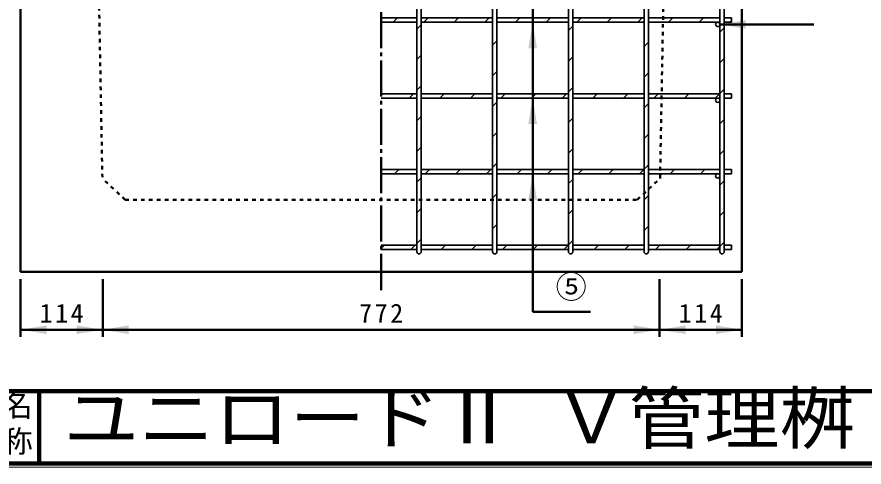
# Model space of a CAD drawing. Units: millimetres, scale not verified. Extents: x 100 to 4105, y 100 to 2870.
# Drawn here: x 1949 to 3124, y 100 to 724 of the extents above; entities that cross this region are included whole.
import ezdxf
from ezdxf.enums import TextEntityAlignment as Align

# ---------------------------------------------------------------- set-up
doc = ezdxf.new("R2010")
doc.units = ezdxf.units.MM
doc.header["$LTSCALE"] = 5
doc.linetypes.add('USER1', pattern=[13.4, 10, -1.2, 1, -1.2])
doc.linetypes.add('USER2', pattern=[2.2, 1, -1.2])
doc.layers.add('V-nasSTD', color=7, linetype='Continuous', lineweight=35)
doc.styles.add('ＭＳ ゴシック', font='')
doc.styles.get('ＭＳ ゴシック').set_extended_font_data('MS Gothic')

msp = doc.modelspace()

# ---------------------------------------------------------------- hatches: boundary and pattern name
at = {"layer": 'V-nasSTD'}
for points in [[(2959.606, 719.244), (2923.606, 713.244), (2959.606, 707.244)], [(2658.106, 680.244), (2664.106, 716.244), (2670.106, 680.244)], [(2658.106, 575.244), (2664.106, 611.244), (2670.106, 575.244)], [(2658.106, 470.244), (2664.106, 506.244), (2670.106, 470.244)], [(1990.106, 296.244), (1954.106, 290.244), (1990.106, 284.244)], [(2032.106, 284.244), (2068.106, 290.244), (2032.106, 296.244)], [(2104.106, 296.244), (2068.106, 290.244), (2104.106, 284.244)], [(2804.106, 284.244), (2840.106, 290.244), (2804.106, 296.244)], [(2876.106, 296.244), (2840.106, 290.244), (2876.106, 284.244)], [(2918.106, 284.244), (2954.106, 290.244), (2918.106, 296.244)]]:
    msp.add_hatch(color=256, dxfattribs=at).paths.add_polyline_path(points)

# ---------------------------------------------------------------- linework, layer by layer
at = {"layer": 'V-nasSTD', "linetype": 'USER1', "lineweight": 50}
msp.add_line((2454.106, 345.244), (2454.106, 1511.244), dxfattribs=at)
at = {"layer": 'V-nasSTD', "lineweight": 50}
for p, q in [((1954.106, 1310.244), (1954.106, 370.244)), ((2954.106, 1310.244), (2954.106, 370.244)), ((2664.106, 315.244), (2664.106, 1276.244)), ((2923.606, 713.244), (3054.106, 713.244)), ((1954.106, 370.244), (2954.106, 370.244)), ((1954.106, 360.244), (1954.106, 280.244)), ((2068.106, 360.244), (2068.106, 280.244)), ((2840.106, 360.244), (2840.106, 280.244)), ((2954.106, 360.244), (2954.106, 280.244)), ((2664.106, 315.244), (2744.106, 315.244)), ((1954.106, 290.244), (2068.106, 290.244)), ((2068.106, 290.244), (2840.106, 290.244)), ((2840.106, 290.244), (2954.106, 290.244))]:
    msp.add_line(p, q, dxfattribs=at)
at = {"layer": 'V-nasSTD'}
for p, q in [((2503.606, 1288.244), (2503.606, 398.244)), ((2509.606, 1288.244), (2509.606, 398.244)), ((2608.606, 1288.244), (2608.606, 398.244)), ((2614.606, 1288.244), (2614.606, 398.244)), ((2713.606, 1288.244), (2713.606, 398.244)), ((2719.606, 1288.244), (2719.606, 398.244)), ((2818.606, 1288.244), (2818.606, 398.244)), ((2824.606, 1288.244), (2824.606, 398.244)), ((2923.606, 1288.244), (2923.606, 398.244)), ((2929.606, 1288.244), (2929.606, 398.244)), ((2503.606, 722.244), (2503.606, 821.244)), ((2509.606, 722.244), (2509.606, 821.244)), ((2608.606, 821.244), (2608.606, 722.244)), ((2614.606, 821.244), (2614.606, 722.244)), ((2713.606, 722.244), (2713.606, 821.244)), ((2719.606, 722.244), (2719.606, 821.244)), ((2818.606, 821.244), (2818.606, 722.244)), ((2824.606, 821.244), (2824.606, 722.244)), ((2923.606, 722.244), (2923.606, 821.244)), ((2929.606, 821.244), (2929.606, 722.244)), ((2503.606, 722.244), (2454.106, 722.244)), ((2454.106, 722.244), (2503.606, 722.244)), ((2470.563, 716.244), (2476.563, 722.244)), ((2608.606, 722.244), (2509.606, 722.244)), ((2608.606, 722.244), (2509.606, 722.244)), ((2512.99, 716.244), (2518.99, 722.244)), ((2555.416, 716.244), (2561.416, 722.244)), ((2597.843, 716.244), (2603.843, 722.244)), ((2713.606, 722.244), (2614.606, 722.244)), ((2614.606, 722.244), (2713.606, 722.244)), ((2640.269, 716.244), (2646.269, 722.244)), ((2682.695, 716.244), (2688.695, 722.244)), ((2818.606, 722.244), (2719.606, 722.244)), ((2818.606, 722.244), (2719.606, 722.244)), ((2725.122, 716.244), (2731.122, 722.244)), ((2767.548, 716.244), (2773.548, 722.244)), ((2809.975, 716.244), (2815.975, 722.244)), ((2923.606, 722.244), (2824.606, 722.244)), ((2824.606, 722.244), (2923.606, 722.244)), ((2852.401, 716.244), (2858.401, 722.244)), ((2894.827, 716.244), (2900.827, 722.244)), ((2929.606, 722.244), (2939.606, 722.244)), ((2929.606, 722.244), (2939.606, 722.244)), ((2937.254, 716.244), (2939.606, 718.596)), ((2939.606, 722.244), (2939.606, 716.244)), ((2939.606, 722.244), (2939.606, 716.244)), ((2503.606, 716.244), (2454.106, 716.244)), ((2503.606, 716.244), (2454.106, 716.244)), ((2503.606, 617.244), (2503.606, 716.244)), ((2503.606, 706.86), (2509.606, 712.86)), ((2608.606, 716.244), (2509.606, 716.244)), ((2509.606, 617.244), (2509.606, 716.244)), ((2509.606, 716.244), (2608.606, 716.244)), ((2608.606, 716.244), (2608.606, 617.244)), ((2713.606, 716.244), (2614.606, 716.244)), ((2614.606, 617.244), (2614.606, 716.244)), ((2614.606, 716.244), (2713.606, 716.244)), ((2713.606, 716.244), (2713.606, 617.244)), ((2713.606, 704.728), (2719.606, 710.728)), ((2818.606, 716.244), (2719.606, 716.244)), ((2719.606, 617.244), (2719.606, 716.244)), ((2719.606, 716.244), (2818.606, 716.244)), ((2818.606, 716.244), (2818.606, 617.244)), ((2923.606, 716.244), (2824.606, 716.244)), ((2824.606, 617.244), (2824.606, 716.244)), ((2824.606, 716.244), (2920.606, 716.244)), ((2920.606, 716.244), (2923.606, 716.244)), ((2923.606, 716.244), (2923.606, 713.244)), ((2923.606, 713.244), (2923.606, 617.244)), ((2923.606, 702.596), (2929.606, 708.596)), ((2929.606, 716.244), (2939.606, 716.244)), ((2939.606, 716.244), (2929.606, 716.244)), ((2929.606, 716.244), (2929.606, 617.244)), ((2608.606, 684.581), (2614.606, 690.581)), ((2818.606, 682.449), (2824.606, 688.449)), ((2503.606, 664.434), (2509.606, 670.434)), ((2713.606, 662.302), (2719.606, 668.302)), ((2923.606, 660.17), (2929.606, 666.17)), ((2608.606, 642.155), (2614.606, 648.155)), ((2818.606, 640.023), (2824.606, 646.023)), ((2503.606, 622.007), (2509.606, 628.007)), ((2713.606, 619.875), (2719.606, 625.875)), ((2923.606, 617.743), (2929.606, 623.743)), ((2503.606, 617.244), (2454.106, 617.244)), ((2454.106, 614.934), (2456.416, 617.244)), ((2454.106, 617.244), (2503.606, 617.244)), ((2503.606, 611.244), (2454.106, 611.244)), ((2503.606, 611.244), (2454.106, 611.244)), ((2492.843, 611.244), (2498.843, 617.244)), ((2503.606, 512.244), (2503.606, 611.244)), ((2608.606, 617.244), (2509.606, 617.244)), ((2608.606, 617.244), (2509.606, 617.244)), ((2608.606, 611.244), (2509.606, 611.244)), ((2509.606, 512.244), (2509.606, 611.244)), ((2509.606, 611.244), (2608.606, 611.244)), ((2535.269, 611.244), (2541.269, 617.244)), ((2577.695, 611.244), (2583.695, 617.244)), ((2608.606, 611.244), (2608.606, 512.244)), ((2713.606, 617.244), (2614.606, 617.244)), ((2713.606, 617.244), (2614.606, 617.244)), ((2713.606, 611.244), (2614.606, 611.244)), ((2614.606, 512.244), (2614.606, 611.244)), ((2614.606, 611.244), (2713.606, 611.244)), ((2620.122, 611.244), (2626.122, 617.244)), ((2662.548, 611.244), (2668.548, 617.244)), ((2704.975, 611.244), (2710.975, 617.244)), ((2713.606, 611.244), (2713.606, 512.244)), ((2818.606, 617.244), (2719.606, 617.244)), ((2818.606, 617.244), (2719.606, 617.244)), ((2818.606, 611.244), (2719.606, 611.244)), ((2719.606, 512.244), (2719.606, 611.244)), ((2719.606, 611.244), (2818.606, 611.244)), ((2747.401, 611.244), (2753.401, 617.244)), ((2789.827, 611.244), (2795.827, 617.244)), ((2818.606, 611.244), (2818.606, 512.244)), ((2923.606, 617.244), (2824.606, 617.244)), ((2923.606, 617.244), (2824.606, 617.244)), ((2923.606, 611.244), (2824.606, 611.244)), ((2824.606, 512.244), (2824.606, 611.244)), ((2824.606, 611.244), (2920.606, 611.244)), ((2832.254, 611.244), (2838.254, 617.244)), ((2874.68, 611.244), (2880.68, 617.244)), ((2917.107, 611.244), (2923.107, 617.244)), ((2920.606, 611.244), (2923.606, 611.244)), ((2923.606, 611.244), (2923.606, 608.244)), ((2929.606, 617.244), (2939.606, 617.244)), ((2929.606, 617.244), (2939.606, 617.244)), ((2929.606, 611.244), (2939.606, 611.244)), ((2939.606, 611.244), (2929.606, 611.244)), ((2929.606, 611.244), (2929.606, 512.244)), ((2939.606, 617.244), (2939.606, 611.244)), ((2939.606, 617.244), (2939.606, 611.244)), ((2608.606, 599.728), (2614.606, 605.728)), ((2818.606, 597.596), (2824.606, 603.596)), ((2923.606, 608.244), (2923.606, 512.244)), ((2503.606, 579.581), (2509.606, 585.581)), ((2713.606, 577.449), (2719.606, 583.449)), ((2923.606, 575.317), (2929.606, 581.317)), ((2608.606, 557.302), (2614.606, 563.302)), ((2818.606, 555.17), (2824.606, 561.17)), ((2503.606, 537.155), (2509.606, 543.155)), ((2713.606, 535.023), (2719.606, 541.023)), ((2923.606, 532.891), (2929.606, 538.891)), ((2608.606, 514.875), (2614.606, 520.875)), ((2818.606, 512.743), (2824.606, 518.743)), ((2503.606, 512.244), (2454.106, 512.244)), ((2454.106, 512.244), (2503.606, 512.244)), ((2503.606, 506.244), (2454.106, 506.244)), ((2503.606, 506.244), (2454.106, 506.244)), ((2472.695, 506.244), (2478.695, 512.244)), ((2503.606, 407.244), (2503.606, 506.244)), ((2608.606, 512.244), (2509.606, 512.244)), ((2608.606, 512.244), (2509.606, 512.244)), ((2608.606, 506.244), (2509.606, 506.244)), ((2509.606, 407.244), (2509.606, 506.244)), ((2509.606, 506.244), (2608.606, 506.244)), ((2515.122, 506.244), (2521.122, 512.244)), ((2557.548, 506.244), (2563.548, 512.244)), ((2599.975, 506.244), (2605.975, 512.244)), ((2608.606, 506.244), (2608.606, 407.244)), ((2713.606, 512.244), (2614.606, 512.244)), ((2713.606, 512.244), (2614.606, 512.244)), ((2713.606, 506.244), (2614.606, 506.244)), ((2614.606, 407.244), (2614.606, 506.244)), ((2614.606, 506.244), (2713.606, 506.244)), ((2642.401, 506.244), (2648.401, 512.244)), ((2684.827, 506.244), (2690.827, 512.244)), ((2713.606, 506.244), (2713.606, 407.244)), ((2818.606, 512.244), (2719.606, 512.244)), ((2818.606, 512.244), (2719.606, 512.244)), ((2818.606, 506.244), (2719.606, 506.244)), ((2719.606, 407.244), (2719.606, 506.244)), ((2719.606, 506.244), (2818.606, 506.244)), ((2727.254, 506.244), (2733.254, 512.244)), ((2769.68, 506.244), (2775.68, 512.244)), ((2812.107, 506.244), (2818.107, 512.244)), ((2818.606, 506.244), (2818.606, 407.244)), ((2923.606, 512.244), (2824.606, 512.244)), ((2923.606, 512.244), (2824.606, 512.244)), ((2923.606, 506.244), (2824.606, 506.244)), ((2824.606, 407.244), (2824.606, 506.244)), ((2824.606, 506.244), (2920.606, 506.244)), ((2854.533, 506.244), (2860.533, 512.244)), ((2896.959, 506.244), (2902.959, 512.244)), ((2920.606, 506.244), (2923.606, 506.244)), ((2923.606, 506.244), (2923.606, 503.244)), ((2929.606, 512.244), (2939.606, 512.244)), ((2929.606, 512.244), (2939.606, 512.244)), ((2929.606, 506.244), (2939.606, 506.244)), ((2939.606, 506.244), (2929.606, 506.244)), ((2929.606, 506.244), (2929.606, 407.244)), ((2939.386, 506.244), (2939.606, 506.464)), ((2939.606, 512.244), (2939.606, 506.244)), ((2939.606, 512.244), (2939.606, 506.244)), ((2503.606, 494.728), (2509.606, 500.728)), ((2713.606, 492.596), (2719.606, 498.596)), ((2923.606, 503.244), (2923.606, 407.244)), ((2923.606, 490.464), (2929.606, 496.464)), ((2608.606, 472.449), (2614.606, 478.449)), ((2818.606, 470.317), (2824.606, 476.317)), ((2503.606, 452.302), (2509.606, 458.302)), ((2713.606, 450.17), (2719.606, 456.17)), ((2923.606, 448.038), (2929.606, 454.038)), ((2608.606, 430.023), (2614.606, 436.023)), ((2818.606, 427.891), (2824.606, 433.891)), ((2503.606, 409.875), (2509.606, 415.875)), ((2713.606, 407.743), (2719.606, 413.743)), ((2919.239, 401.244), (2929.606, 411.611)), ((2503.606, 407.244), (2454.106, 407.244)), ((2454.106, 402.802), (2458.548, 407.244)), ((2454.106, 407.244), (2503.606, 407.244)), ((2503.606, 401.244), (2454.106, 401.244)), ((2503.606, 401.244), (2454.106, 401.244)), ((2494.975, 401.244), (2500.975, 407.244)), ((2503.606, 398.244), (2503.606, 401.244)), ((2503.606, 398.244), (2503.606, 401.244)), ((2608.606, 407.244), (2509.606, 407.244)), ((2608.606, 407.244), (2509.606, 407.244)), ((2608.606, 401.244), (2509.606, 401.244)), ((2608.606, 401.244), (2509.606, 401.244)), ((2509.606, 401.244), (2509.606, 398.244)), ((2537.401, 401.244), (2543.401, 407.244)), ((2579.827, 401.244), (2585.827, 407.244)), ((2608.606, 398.244), (2608.606, 401.244)), ((2713.606, 407.244), (2614.606, 407.244)), ((2713.606, 407.244), (2614.606, 407.244)), ((2713.606, 401.244), (2614.606, 401.244)), ((2713.606, 401.244), (2614.606, 401.244)), ((2614.606, 401.244), (2614.606, 398.244)), ((2622.254, 401.244), (2628.254, 407.244)), ((2664.68, 401.244), (2670.68, 407.244)), ((2707.107, 401.244), (2713.107, 407.244)), ((2713.606, 398.244), (2713.606, 401.244)), ((2818.606, 407.244), (2719.606, 407.244)), ((2818.606, 407.244), (2719.606, 407.244)), ((2818.606, 401.244), (2719.606, 401.244)), ((2818.606, 401.244), (2719.606, 401.244)), ((2719.606, 401.244), (2719.606, 398.244)), ((2749.533, 401.244), (2755.533, 407.244)), ((2791.959, 401.244), (2797.959, 407.244)), ((2818.606, 398.244), (2818.606, 401.244)), ((2923.606, 407.244), (2824.606, 407.244)), ((2923.606, 407.244), (2824.606, 407.244)), ((2923.606, 401.244), (2824.606, 401.244)), ((2923.606, 401.244), (2824.606, 401.244)), ((2824.606, 401.244), (2824.606, 398.244)), ((2834.386, 401.244), (2840.386, 407.244)), ((2876.812, 401.244), (2882.812, 407.244)), ((2923.606, 398.244), (2923.606, 401.244)), ((2929.606, 407.244), (2939.606, 407.244)), ((2929.606, 407.244), (2939.606, 407.244)), ((2929.606, 401.244), (2939.606, 401.244)), ((2939.606, 401.244), (2929.606, 401.244)), ((2929.606, 401.244), (2929.606, 398.244)), ((2939.606, 407.244), (2939.606, 401.244)), ((2939.606, 407.244), (2939.606, 401.244))]:
    msp.add_line(p, q, dxfattribs=at)
at = {"layer": 'V-nasSTD', "linetype": 'USER2', "lineweight": 50}
for p, q in [((2054.106, 1210.244), (2067.546, 499.804)), ((2840.665, 499.804), (2854.106, 1210.244)), ((2099.106, 470.244), (2067.546, 499.804)), ((2809.106, 470.244), (2840.665, 499.804)), ((2099.106, 470.244), (2809.106, 470.244))]:
    msp.add_line(p, q, dxfattribs=at)
at = {"layer": 'V-nasSTD', "lineweight": 100}
for p, q in [((105, 205), (4100, 205)), ((1980, 205), (1980, 105)), ((105, 105), (4100, 105))]:
    msp.add_line(p, q, dxfattribs=at)
at = {"layer": 'V-nasSTD', "lineweight": 13}
msp.add_lwpolyline([(100, 100), (100, 2870), (4105, 2870), (4105, 100)], close=True, dxfattribs=at)
at = {"layer": 'V-nasSTD'}
for centre in [(2920.606, 713.244), (2920.606, 608.244), (2920.606, 503.244)]:
    msp.add_circle(centre, 3, dxfattribs=at)
for centre, start, end in [((2920.606, 713.244), 90, 0), ((2920.606, 713.244), 0, 90), ((2920.606, 608.244), 90, 0), ((2920.606, 608.244), 0, 90), ((2920.606, 503.244), 90, 0), ((2920.606, 503.244), 0, 90), ((2506.606, 398.244), 180, 0), ((2506.606, 398.244), 180, 0), ((2611.606, 398.244), 180, 0), ((2611.606, 398.244), 180, 0), ((2716.606, 398.244), 180, 0), ((2716.606, 398.244), 180, 0), ((2821.606, 398.244), 180, 0), ((2821.606, 398.244), 180, 0), ((2926.606, 398.244), 180, 0), ((2926.606, 398.244), 180, 0)]:
    msp.add_arc(centre, 3, start, end, dxfattribs=at)

# ---------------------------------------------------------------- texts
at = {"layer": 'V-nasSTD', "style": 'ＭＳ ゴシック'}
for s, height, p in [('⑤', 31.67, (2695.906, 365.444)), ('名', 30.79, (1928.982, 200.999)), ('称', 30.79, (1928.976, 151.01))]:
    msp.add_text(s, height=height, dxfattribs=at).set_placement(p, align=Align.TOP_LEFT)
at = {"layer": 'V-nasSTD', "style": 'ＭＳ ゴシック', "width": 1.1}
msp.add_text('ユニロードⅡ Ｖ管理桝', height=69.65, dxfattribs=at).set_placement((2013.75, 202.47), align=Align.TOP_LEFT)
at = {"layer": 'V-nasSTD', "char_height": 26.39, "attachment_point": 1, "style": 'ＭＳ ゴシック'}
for s, insert in [('\\T1.2;114', (1980.506, 326.244)), ('\\T1.2;772', (2423.506, 326.244)), ('\\T1.2;114', (2866.506, 326.244))]:
    msp.add_mtext(s, dxfattribs=dict(at, insert=insert))

doc.saveas('drawing.dxf')
